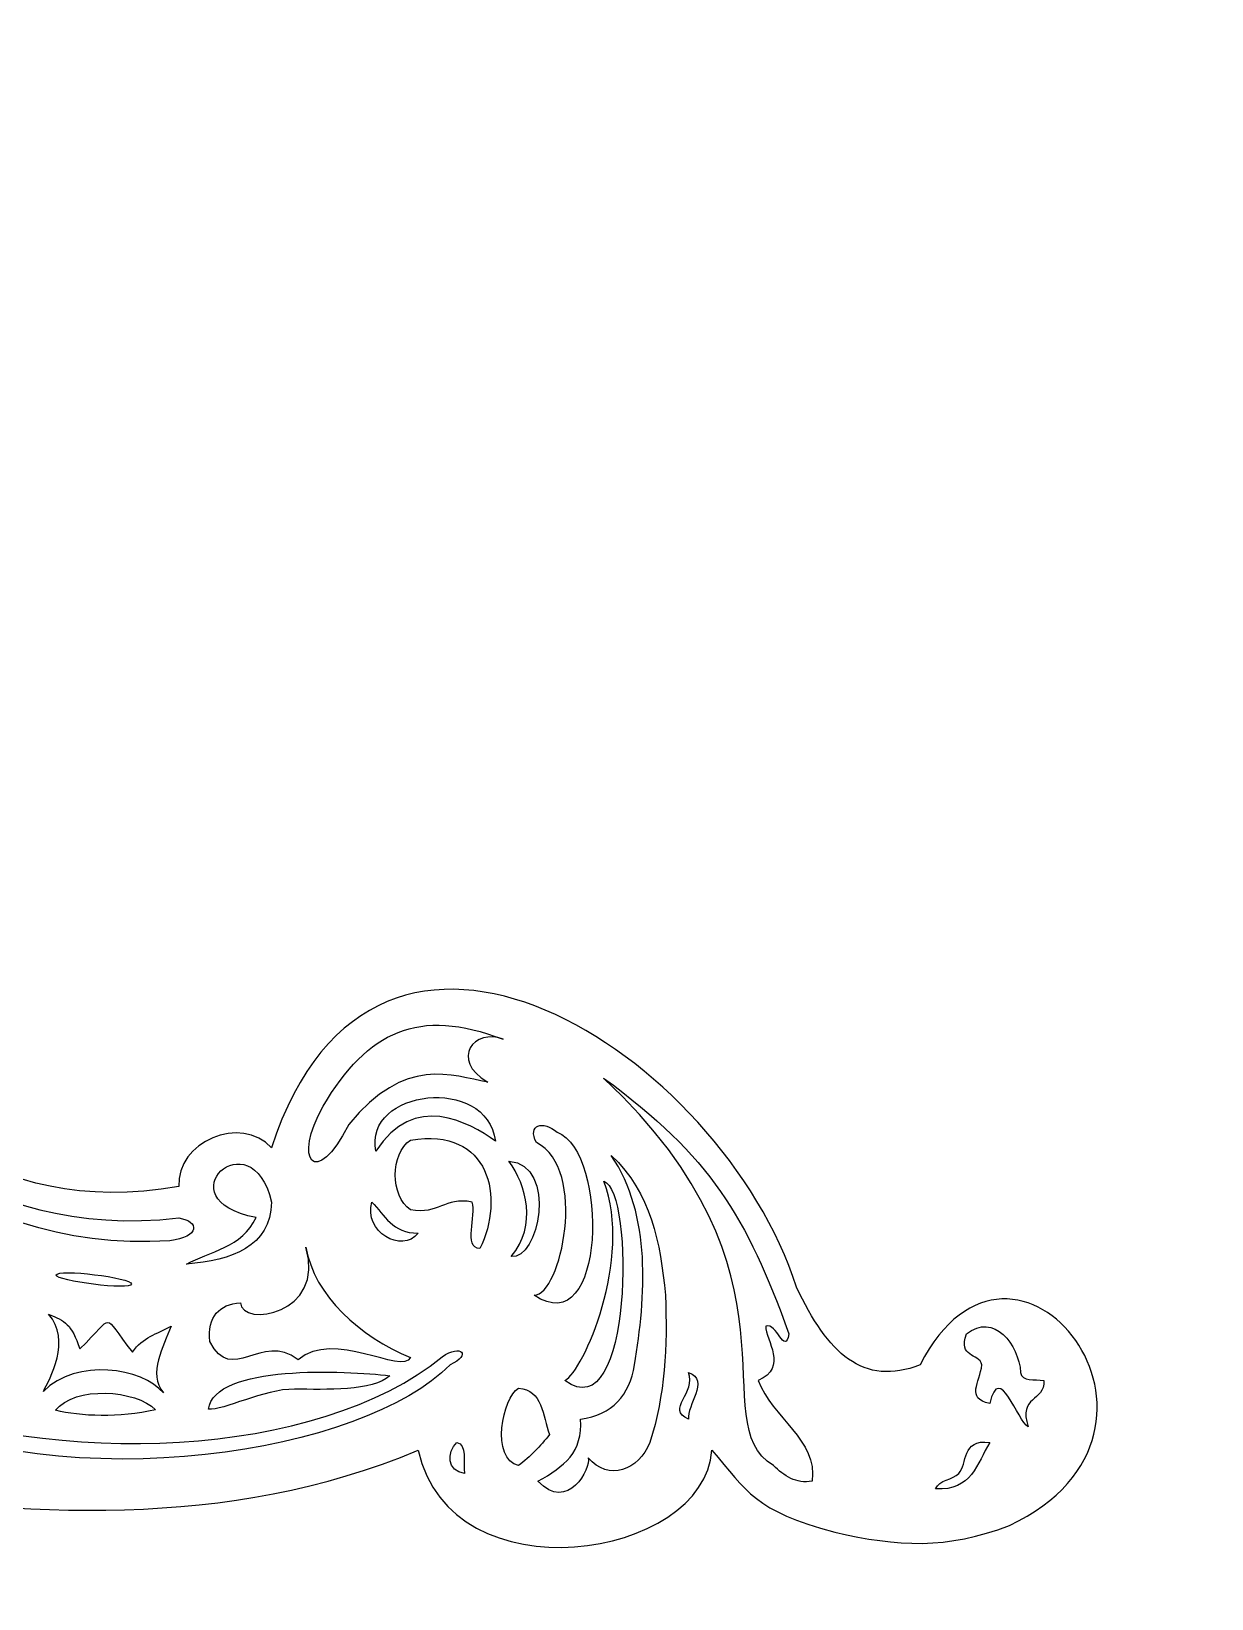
# Model space of a CAD drawing. Header units: centimetres. Extents: x -8.7 to 6.1, y -1.1 to 3.7.
# Drawn here: x 2.507 to 6.146, y -1.129 to 3.705 of the extents above; entities that cross this region are included whole.
import ezdxf

# ---------------------------------------------------------------- set-up
doc = ezdxf.new("R2010")
doc.units = ezdxf.units.CM
doc.header["$MEASUREMENT"] = 0
doc.layers.add('Layer 1', color=7, linetype='Continuous')

msp = doc.modelspace()

# ---------------------------------------------------------------- linework, layer by layer
at = {"layer": 'Layer 1', "color": 16}
for points, knots in [([(-1.06307, 3.27398), (-0.95729, 3.02953), (-0.83327, 2.79698), (-0.59078, 2.70925), (-0.59078, 2.70925), (-0.54464, 2.6736), (-0.25833, 2.95747), (-0.16263, 2.73049), (-0.16263, 2.73049), (-0.09962, 2.56922), (-0.40951, 2.43214), (-0.57591, 2.49327), (-0.57591, 2.49327), (-0.12428, 2.1602), (0.57688, 1.8818), (1.15157, 2.0067), (1.15157, 2.0067), (1.02537, 2.02325), (0.91635, 2.26528), (1.13421, 2.39762), (1.13421, 2.39762), (1.61632, 2.65199), (2.14394, 2.00631), (1.48497, 1.71979), (1.48497, 1.71979), (1.75009, 1.66581), (1.90758, 1.40584), (1.79453, 1.09812), (1.79453, 1.09812), (1.92824, 1.08313), (1.98103, 0.86751), (1.84216, 0.76337), (1.84216, 0.76337), (2.02813, 0.38142), (2.37299, 0.04085), (2.9614, 0.14168), (2.9614, 0.14168), (2.95272, 0.27923), (3.15393, 0.36442), (3.24715, 0.26125), (3.24715, 0.26125), (3.56954, 1.24986), (4.63576, 0.54883), (4.86645, -0.16913), (4.86645, -0.16913), (4.96086, -0.37189), (5.0727, -0.47729), (5.24745, -0.40826), (5.24745, -0.40826), (5.53554, 0.15836), (6.1461, -0.60842), (5.52256, -0.90376), (5.52256, -0.90376), (5.32992, -0.97823), (5.17831, -0.96935), (4.98397, -0.92423), (4.98397, -0.92423), (4.73607, -0.85841), (4.71469, -0.79923), (4.60451, -0.67128), (4.60451, -0.67128), (4.58564, -1.0086), (3.7977, -1.12947), (3.69959, -0.67131), (3.69959, -0.67131), (3.11352, -0.9197), (2.48303, -0.8733), (1.86595, -0.7909), (1.86595, -0.7909), (1.3498, -0.70148), (0.85883, -0.5386), (0.34187, -0.69522), (0.34187, -0.69522), (0.26937, -0.69626), (0.24926, -0.64474), (0.19902, -0.62347), (0.19902, -0.62347), (0.1515, -0.64749), (0.16142, -0.7292), (0.07993, -0.71909), (0.07993, -0.71909), (-0.07202, -0.71888), (-0.13428, -0.5165), (-0.03913, -0.40828), (-0.03913, -0.40828), (-0.04953, -0.37278), (-0.06959, -0.4177), (-0.11057, -0.40828), (-0.11057, -0.40828), (-0.14222, -0.48811), (-0.24987, -0.49155), (-0.27726, -0.57563), (-0.27726, -0.57563), (-0.32356, -0.56296), (-0.33121, -0.53036), (-0.37254, -0.52782), (-0.37254, -0.52782), (-0.42474, -0.52459), (-0.44114, -0.59026), (-0.51541, -0.57563), (-0.51541, -0.57563), (-0.60995, -0.57494), (-0.61323, -0.48258), (-0.63447, -0.40828), (-0.63447, -0.40828), (-0.65178, -0.45798), (-0.65907, -0.53725), (-0.77735, -0.52785), (-0.77735, -0.52785), (-0.85394, -0.6424), (-0.91986, -0.63297), (-1.0155, -0.62347), (-1.0155, -0.62347), (-1.02254, -0.73424), (-1.16404, -0.749), (-1.20401, -0.83979), (-1.20401, -0.83979), (-1.24804, -0.74488), (-1.38473, -0.74233), (-1.3965, -0.64744), (-1.3965, -0.64744), (-1.48616, -0.66883), (-1.63218, -0.67078), (-1.65844, -0.50396), (-1.65844, -0.50396), (-1.76005, -0.5262), (-1.79663, -0.48324), (-1.82512, -0.4322), (-1.82512, -0.4322), (-1.8497, -0.43231), (-1.84182, -0.46221), (-1.84894, -0.48004), (-1.84894, -0.48004), (-1.86806, -0.57317), (-2.02746, -0.63141), (-2.06325, -0.52785), (-2.06325, -0.52785), (-2.11304, -0.4757), (-2.13122, -0.53981), (-2.20612, -0.52785), (-2.20612, -0.52785), (-2.24102, -0.44329), (-2.33477, -0.41789), (-2.42046, -0.38436), (-2.42046, -0.38436), (-2.37861, -0.58608), (-2.40077, -0.88227), (-2.68439, -0.54152), (-2.68439, -0.54152), (-2.71784, -0.59266), (-2.74784, -0.71786), (-2.82082, -0.74492), (-2.82082, -0.74492), (-3.17901, -0.43289), (-3.66874, -0.63628), (-4.16082, -0.73847), (-4.16082, -0.73847), (-4.84734, -0.96646), (-5.54155, -0.98589), (-6.20676, -0.67133), (-6.20676, -0.67133), (-6.30187, -1.06933), (-7.09387, -0.97947), (-7.11166, -0.57568), (-7.11166, -0.57568), (-7.1948, -0.70618), (-7.3037, -0.83131), (-7.44503, -0.88654), (-7.44503, -0.88654), (-7.61954, -0.95646), (-7.77269, -0.96291), (-7.96894, -0.88654), (-7.96894, -0.88654), (-8.65452, -0.68783), (-8.17791, 0.17181), (-7.73081, -0.40834), (-7.73081, -0.40834), (-7.47869, -0.39075), (-7.33679, -0.17814), (-7.19323, -0.00077), (-7.19323, -0.00077), (-6.88318, 0.95253), (-5.95312, 0.87268), (-5.75429, 0.26114), (-5.75429, 0.26114), (-5.63094, 0.2864), (-5.53814, 0.25567), (-5.49236, 0.09376), (-5.49236, 0.09376), (-4.94976, 0.03172), (-4.61037, 0.33528), (-4.32546, 0.76329), (-4.32546, 0.76329), (-4.39502, 0.8577), (-4.36449, 0.99176), (-4.25403, 1.02631), (-4.25403, 1.02631), (-4.40574, 1.33318), (-4.24487, 1.67745), (-3.94446, 1.69582), (-3.94446, 1.69582), (-4.39803, 1.89054), (-4.13127, 2.6635), (-3.62197, 2.3801), (-3.62197, 2.3801), (-3.47823, 2.23386), (-3.58097, 2.12332), (-3.65869, 2.05449), (-3.65869, 2.05449), (-3.24995, 1.67615), (-2.21841, 2.25497), (-1.87272, 2.5088), (-1.87272, 2.5088), (-2.07222, 2.46978), (-2.36456, 2.48286), (-2.33559, 2.73689), (-2.33559, 2.73689), (-2.28934, 2.97641), (-2.04101, 2.74229), (-1.96797, 2.70007), (-1.96797, 2.70007), (-1.68127, 2.77881), (-1.52615, 3.01552), (-1.41381, 3.26938), (-1.41381, 3.26938), (-1.55294, 3.40146), (-1.53434, 3.67601), (-1.27738, 3.68043), (-1.27738, 3.68043), (-0.9874, 3.70488), (-0.92333, 3.45851), (-1.06307, 3.27398)], [0, 0, 0, 0, 0.0169492, 0.0169492, 0.0169492, 0.0169492, 0.0338983, 0.0338983, 0.0338983, 0.0338983, 0.0508475, 0.0508475, 0.0508475, 0.0508475, 0.0677966, 0.0677966, 0.0677966, 0.0677966, 0.0847458, 0.0847458, 0.0847458, 0.0847458, 0.1016949, 0.1016949, 0.1016949, 0.1016949, 0.1186441, 0.1186441, 0.1186441, 0.1186441, 0.1355932, 0.1355932, 0.1355932, 0.1355932, 0.1525424, 0.1525424, 0.1525424, 0.1525424, 0.1694915, 0.1694915, 0.1694915, 0.1694915, 0.1864407, 0.1864407, 0.1864407, 0.1864407, 0.2033898, 0.2033898, 0.2033898, 0.2033898, 0.220339, 0.220339, 0.220339, 0.220339, 0.2372881, 0.2372881, 0.2372881, 0.2372881, 0.2542373, 0.2542373, 0.2542373, 0.2542373, 0.2711864, 0.2711864, 0.2711864, 0.2711864, 0.2881356, 0.2881356, 0.2881356, 0.2881356, 0.3050847, 0.3050847, 0.3050847, 0.3050847, 0.3220339, 0.3220339, 0.3220339, 0.3220339, 0.3389831, 0.3389831, 0.3389831, 0.3389831, 0.3559322, 0.3559322, 0.3559322, 0.3559322, 0.3728814, 0.3728814, 0.3728814, 0.3728814, 0.3898305, 0.3898305, 0.3898305, 0.3898305, 0.4067797, 0.4067797, 0.4067797, 0.4067797, 0.4237288, 0.4237288, 0.4237288, 0.4237288, 0.440678, 0.440678, 0.440678, 0.440678, 0.4576271, 0.4576271, 0.4576271, 0.4576271, 0.4745763, 0.4745763, 0.4745763, 0.4745763, 0.4915254, 0.4915254, 0.4915254, 0.4915254, 0.5084746, 0.5084746, 0.5084746, 0.5084746, 0.5254237, 0.5254237, 0.5254237, 0.5254237, 0.5423729, 0.5423729, 0.5423729, 0.5423729, 0.559322, 0.559322, 0.559322, 0.559322, 0.5762712, 0.5762712, 0.5762712, 0.5762712, 0.5932203, 0.5932203, 0.5932203, 0.5932203, 0.6101695, 0.6101695, 0.6101695, 0.6101695, 0.6271186, 0.6271186, 0.6271186, 0.6271186, 0.6440678, 0.6440678, 0.6440678, 0.6440678, 0.6610169, 0.6610169, 0.6610169, 0.6610169, 0.6779661, 0.6779661, 0.6779661, 0.6779661, 0.6949153, 0.6949153, 0.6949153, 0.6949153, 0.7118644, 0.7118644, 0.7118644, 0.7118644, 0.7288136, 0.7288136, 0.7288136, 0.7288136, 0.7457627, 0.7457627, 0.7457627, 0.7457627, 0.7627119, 0.7627119, 0.7627119, 0.7627119, 0.779661, 0.779661, 0.779661, 0.779661, 0.7966102, 0.7966102, 0.7966102, 0.7966102, 0.8135593, 0.8135593, 0.8135593, 0.8135593, 0.8305085, 0.8305085, 0.8305085, 0.8305085, 0.8474576, 0.8474576, 0.8474576, 0.8474576, 0.8644068, 0.8644068, 0.8644068, 0.8644068, 0.8813559, 0.8813559, 0.8813559, 0.8813559, 0.8983051, 0.8983051, 0.8983051, 0.8983051, 0.9152542, 0.9152542, 0.9152542, 0.9152542, 0.9322034, 0.9322034, 0.9322034, 0.9322034, 0.9491525, 0.9491525, 0.9491525, 0.9491525, 0.9661017, 0.9661017, 0.9661017, 0.9661017, 1, 1, 1, 1]), ([(2.93348, -0.02562), (3.02641, -0.01375), (3.02629, 0.03442), (2.96132, 0.045), (2.96132, 0.045), (2.33378, -0.02808), (1.92958, 0.36808), (1.75698, 0.72707), (1.75698, 0.72707), (1.72144, 0.78615), (1.66614, 0.78002), (1.69926, 0.72582), (1.69926, 0.72582), (1.82888, 0.41097), (2.2666, -0.06846), (2.93348, -0.02562)], [0, 0, 0, 0, 0.2, 0.2, 0.2, 0.2, 0.4, 0.4, 0.4, 0.4, 0.6, 0.6, 0.6, 0.6, 1, 1, 1, 1]), ([(3.40675, 0.38991), (3.31148, 0.22319), (3.38297, 0.13103), (3.48527, 0.33295), (3.48527, 0.33295), (3.66065, 0.54703), (3.80345, 0.48343), (3.91393, 0.46383), (3.91393, 0.46383), (3.7934, 0.53385), (3.87501, 0.63128), (3.96155, 0.59597), (3.96155, 0.59597), (3.70004, 0.69619), (3.54362, 0.6209), (3.40675, 0.38991)], [0, 0, 0, 0, 0.2, 0.2, 0.2, 0.2, 0.4, 0.4, 0.4, 0.4, 0.6, 0.6, 0.6, 0.6, 1, 1, 1, 1]), ([(3.93774, 0.28169), (3.91053, 0.48815), (3.53061, 0.44069), (3.56888, 0.25084), (3.56888, 0.25084), (3.68737, 0.43455), (3.85492, 0.34068), (3.93774, 0.28169)], [0, 0, 0, 0, 0.3333333, 0.3333333, 0.3333333, 0.3333333, 1, 1, 1, 1]), ([(4.79496, -0.71904), (4.82698, -0.74983), (4.86582, -0.77714), (4.91402, -0.7669), (4.91402, -0.7669), (4.93215, -0.64138), (4.79134, -0.57151), (4.74734, -0.45607), (4.74734, -0.45607), (4.84169, -0.418), (4.77071, -0.33166), (4.77115, -0.28869), (4.77115, -0.28869), (4.80544, -0.27591), (4.82925, -0.38185), (4.84256, -0.31258), (4.84256, -0.31258), (4.7119, 0.0489), (4.60168, 0.23387), (4.27106, 0.47648), (4.27106, 0.47648), (4.92018, -0.13266), (4.57298, -0.58349), (4.79496, -0.71904)], [0, 0, 0, 0, 0.1428571, 0.1428571, 0.1428571, 0.1428571, 0.2857143, 0.2857143, 0.2857143, 0.2857143, 0.4285714, 0.4285714, 0.4285714, 0.4285714, 0.5714286, 0.5714286, 0.5714286, 0.5714286, 0.7142857, 0.7142857, 0.7142857, 0.7142857, 1, 1, 1, 1]), ([(3.19952, 0.04606), (3.15859, -0.04572), (3.05421, -0.05913), (2.98521, -0.09742), (2.98521, -0.09742), (3.12506, -0.08557), (3.24401, -0.04445), (3.24712, 0.09387), (3.24712, 0.09387), (3.18655, 0.35787), (2.90818, 0.10165), (3.19952, 0.04606)], [0, 0, 0, 0, 0.25, 0.25, 0.25, 0.25, 0.5, 0.5, 0.5, 0.5, 1, 1, 1, 1]), ([(4.05683, -0.19304), (4.27836, -0.34587), (4.28826, 0.24773), (4.12824, 0.30908), (4.12824, 0.30908), (4.08506, 0.3471), (4.03433, 0.33292), (4.06438, 0.27715), (4.06438, 0.27715), (4.22409, 0.19654), (4.13963, -0.19579), (4.05683, -0.19304)], [0, 0, 0, 0, 0.25, 0.25, 0.25, 0.25, 0.5, 0.5, 0.5, 0.5, 1, 1, 1, 1]), ([(3.67577, 0.28516), (3.61339, 0.24299), (3.61339, 0.11213), (3.67577, 0.06995), (3.67577, 0.06995), (3.76409, 0.05302), (3.77798, 0.1108), (3.86627, 0.09387), (3.86627, 0.09387), (3.88001, 0.05185), (3.83749, -0.04662), (3.89009, -0.04961), (3.89009, -0.04961), (3.9661, 0.10633), (3.92266, 0.32546), (3.67577, 0.28516)], [0, 0, 0, 0, 0.2, 0.2, 0.2, 0.2, 0.4, 0.4, 0.4, 0.4, 0.6, 0.6, 0.6, 0.6, 1, 1, 1, 1]), ([(3.98637, -0.07365), (4.06966, -0.08884), (4.13134, 0.20637), (3.97929, 0.22036), (3.97929, 0.22036), (4.03327, 0.14374), (4.06721, 0.02331), (3.98637, -0.07365)], [0, 0, 0, 0, 0.3333333, 0.3333333, 0.3333333, 0.3333333, 1, 1, 1, 1]), ([(4.36636, -0.40826), (4.35228, -0.5016), (4.29785, -0.56262), (4.19968, -0.57561), (4.19968, -0.57561), (4.20859, -0.67718), (4.14931, -0.72265), (4.06894, -0.7669), (4.06894, -0.7669), (4.16117, -0.86571), (4.23309, -0.72602), (4.22351, -0.69517), (4.22351, -0.69517), (4.28679, -0.76815), (4.37898, -0.73393), (4.41401, -0.64736), (4.41401, -0.64736), (4.4606, -0.49992), (4.46873, -0.35284), (4.46161, -0.19302), (4.46161, -0.19302), (4.44667, -0.03208), (4.41807, 0.12265), (4.29493, 0.23741), (4.29493, 0.23741), (4.4199, 0.0523), (4.40145, -0.19678), (4.36636, -0.40826)], [0, 0, 0, 0, 0.125, 0.125, 0.125, 0.125, 0.25, 0.25, 0.25, 0.25, 0.375, 0.375, 0.375, 0.375, 0.5, 0.5, 0.5, 0.5, 0.625, 0.625, 0.625, 0.625, 0.75, 0.75, 0.75, 0.75, 1, 1, 1, 1]), ([(4.15205, -0.45609), (4.36127, -0.61556), (4.36588, 0.13105), (4.27215, 0.15787), (4.27215, 0.15787), (4.36238, -0.08184), (4.20842, -0.42865), (4.15205, -0.45609)], [0, 0, 0, 0, 0.3333333, 0.3333333, 0.3333333, 0.3333333, 1, 1, 1, 1]), ([(3.69961, -0.00178), (3.61907, -0.00294), (3.59635, 0.05389), (3.55674, 0.09387), (3.55674, 0.09387), (3.53113, 0.00283), (3.64828, -0.06708), (3.69961, -0.00178)], [0, 0, 0, 0, 0.3333333, 0.3333333, 0.3333333, 0.3333333, 1, 1, 1, 1]), ([(3.1519, -0.21696), (3.08493, -0.22143), (3.05046, -0.25853), (3.05665, -0.33653), (3.05665, -0.33653), (3.12663, -0.47264), (3.21373, -0.30527), (3.32972, -0.39235), (3.32972, -0.39235), (3.4381, -0.2982), (3.65096, -0.44083), (3.6753, -0.38556), (3.6753, -0.38556), (3.52101, -0.3216), (3.37891, -0.19584), (3.35306, -0.04486), (3.35306, -0.04486), (3.41558, -0.25459), (3.15348, -0.29298), (3.1519, -0.21696)], [0, 0, 0, 0, 0.1666667, 0.1666667, 0.1666667, 0.1666667, 0.3333333, 0.3333333, 0.3333333, 0.3333333, 0.5, 0.5, 0.5, 0.5, 0.6666667, 0.6666667, 0.6666667, 0.6666667, 1, 1, 1, 1]), ([(2.81551, -0.15889), (2.8169, -0.1396), (2.58829, -0.1108), (2.58239, -0.13152), (2.58239, -0.13152), (2.58361, -0.14902), (2.81377, -0.17998), (2.81551, -0.15889)], [0, 0, 0, 0, 0.3333333, 0.3333333, 0.3333333, 0.3333333, 1, 1, 1, 1]), ([(2.54366, -0.4902), (2.64655, -0.38627), (2.84899, -0.41735), (2.9138, -0.49477), (2.9138, -0.49477), (2.86415, -0.43378), (2.91487, -0.35332), (2.93759, -0.28869), (2.93759, -0.28869), (2.89353, -0.3138), (2.85024, -0.32279), (2.8185, -0.36878), (2.8185, -0.36878), (2.71811, -0.24582), (2.77054, -0.25088), (2.65579, -0.35911), (2.65579, -0.35911), (2.63094, -0.28283), (2.61059, -0.27264), (2.55976, -0.25187), (2.55976, -0.25187), (2.63194, -0.33106), (2.56245, -0.454), (2.54366, -0.4902)], [0, 0, 0, 0, 0.1428571, 0.1428571, 0.1428571, 0.1428571, 0.2857143, 0.2857143, 0.2857143, 0.2857143, 0.4285714, 0.4285714, 0.4285714, 0.4285714, 0.5714286, 0.5714286, 0.5714286, 0.5714286, 0.7142857, 0.7142857, 0.7142857, 0.7142857, 1, 1, 1, 1]), ([(5.55707, -0.43215), (5.55135, -0.34566), (5.47494, -0.24511), (5.39035, -0.31258), (5.39035, -0.31258), (5.36308, -0.3878), (5.42774, -0.37069), (5.43798, -0.40823), (5.43798, -0.40823), (5.43078, -0.464), (5.38715, -0.51126), (5.46179, -0.5278), (5.46179, -0.5278), (5.49201, -0.39505), (5.54709, -0.58362), (5.58085, -0.59952), (5.58085, -0.59952), (5.54797, -0.50271), (5.63255, -0.52391), (5.62851, -0.45607), (5.62851, -0.45607), (5.60046, -0.45234), (5.56088, -0.46019), (5.55707, -0.43215)], [0, 0, 0, 0, 0.1428571, 0.1428571, 0.1428571, 0.1428571, 0.2857143, 0.2857143, 0.2857143, 0.2857143, 0.4285714, 0.4285714, 0.4285714, 0.4285714, 0.5714286, 0.5714286, 0.5714286, 0.5714286, 0.7142857, 0.7142857, 0.7142857, 0.7142857, 1, 1, 1, 1]), ([(2.042, -0.51068), (1.9773, -0.4818), (1.96733, -0.52988), (2.02518, -0.54742), (2.02518, -0.54742), (2.64183, -0.82915), (3.52959, -0.6796), (3.79839, -0.40826), (3.79839, -0.40826), (3.86364, -0.37814), (3.83413, -0.34239), (3.77304, -0.38323), (3.77304, -0.38323), (3.39167, -0.69856), (2.57148, -0.72843), (2.042, -0.51068)], [0, 0, 0, 0, 0.2, 0.2, 0.2, 0.2, 0.4, 0.4, 0.4, 0.4, 0.6, 0.6, 0.6, 0.6, 1, 1, 1, 1]), ([(3.05298, -0.54527), (3.09801, -0.55035), (3.22322, -0.48233), (3.31829, -0.48323), (3.31829, -0.48323), (3.41327, -0.48414), (3.56126, -0.48938), (3.61165, -0.44216), (3.61165, -0.44216), (3.47943, -0.42513), (3.06946, -0.40653), (3.05298, -0.54527)], [0, 0, 0, 0, 0.25, 0.25, 0.25, 0.25, 0.5, 0.5, 0.5, 0.5, 1, 1, 1, 1]), ([(4.53308, -0.57561), (4.52652, -0.5337), (4.60012, -0.45633), (4.53308, -0.43215), (4.53308, -0.43215), (4.55887, -0.49343), (4.46071, -0.54616), (4.53308, -0.57561)], [0, 0, 0, 0, 0.3333333, 0.3333333, 0.3333333, 0.3333333, 1, 1, 1, 1]), ([(2.58161, -0.54849), (2.65806, -0.5677), (2.7774, -0.57175), (2.88943, -0.54717), (2.88943, -0.54717), (2.83035, -0.48459), (2.63864, -0.47253), (2.58161, -0.54849)], [0, 0, 0, 0, 0.3333333, 0.3333333, 0.3333333, 0.3333333, 1, 1, 1, 1]), ([(4.00918, -0.71906), (4.04466, -0.69096), (4.07641, -0.65906), (4.10445, -0.62344), (4.10445, -0.62344), (4.0835, -0.56478), (4.08302, -0.48557), (4.00918, -0.47999), (4.00918, -0.47999), (3.95885, -0.50774), (3.92239, -0.69935), (4.00918, -0.71906)], [0, 0, 0, 0, 0.25, 0.25, 0.25, 0.25, 0.5, 0.5, 0.5, 0.5, 1, 1, 1, 1]), ([(3.84249, -0.74298), (3.83841, -0.70721), (3.85098, -0.65472), (3.81868, -0.64739), (3.81868, -0.64739), (3.78775, -0.67914), (3.78727, -0.73631), (3.84249, -0.74298)], [0, 0, 0, 0, 0.3333333, 0.3333333, 0.3333333, 0.3333333, 1, 1, 1, 1]), ([(5.36657, -0.74298), (5.34725, -0.76312), (5.30587, -0.76203), (5.29513, -0.79084), (5.29513, -0.79084), (5.40501, -0.79756), (5.42345, -0.71242), (5.46182, -0.64739), (5.46182, -0.64739), (5.37347, -0.63651), (5.39379, -0.71459), (5.36657, -0.74298)], [0, 0, 0, 0, 0.25, 0.25, 0.25, 0.25, 0.5, 0.5, 0.5, 0.5, 1, 1, 1, 1])]:
    msp.add_open_spline(points, degree=3, knots=knots, dxfattribs=at)

doc.saveas('drawing.dxf')
